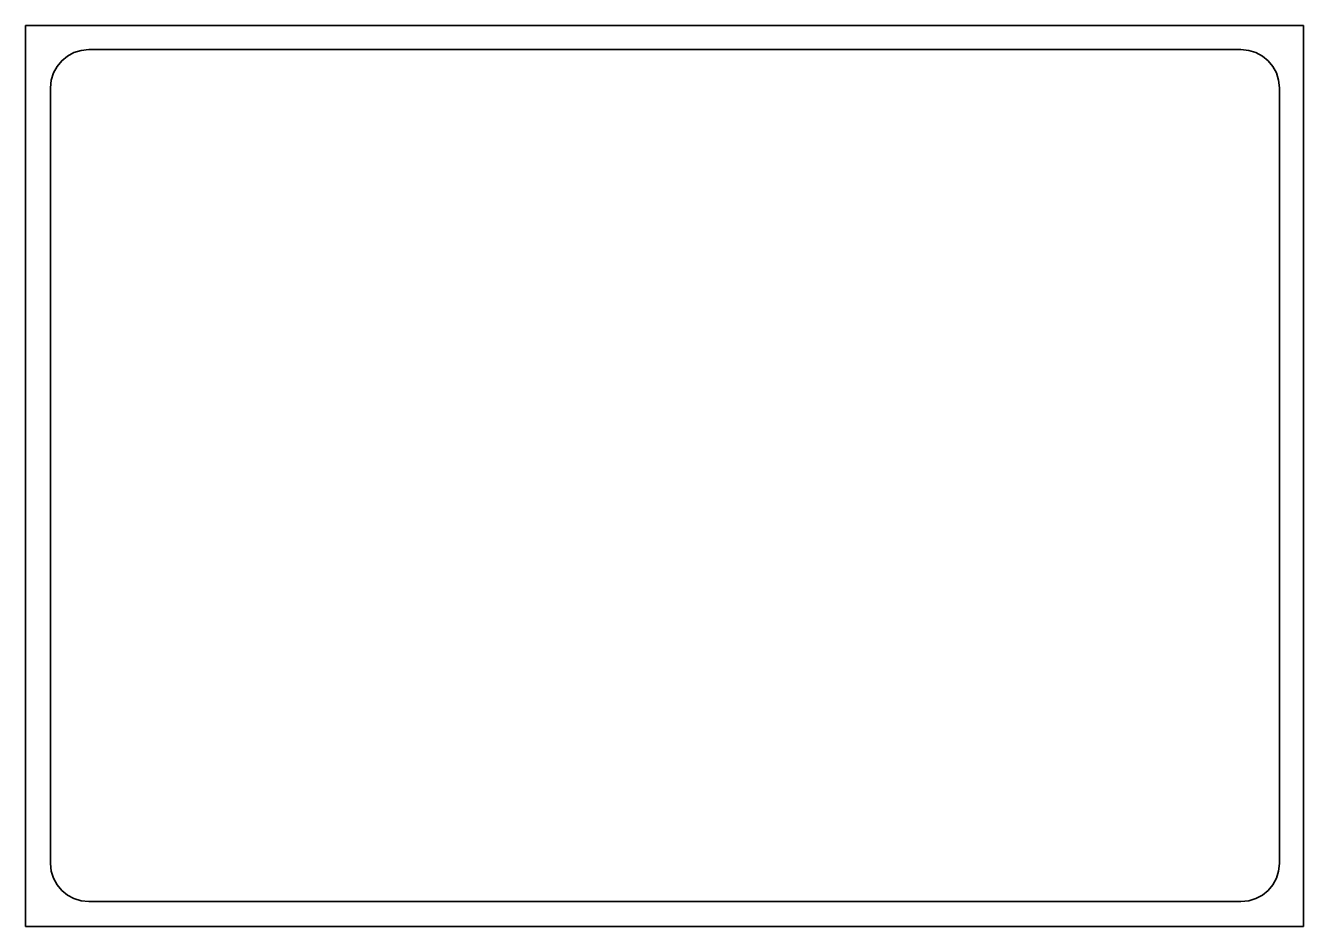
# Model space of a CAD drawing. Header units: millimetres. Extents: x -156 to 366, y -333 to 35.
import ezdxf

# ---------------------------------------------------------------- set-up
doc = ezdxf.new("R2010")
doc.units = ezdxf.units.MM
doc.header["$MEASUREMENT"] = 0
doc.layers.get('0').update_dxf_attribs({"lineweight": 0})
doc.layers.add('Safety', color=7, linetype='Continuous', lineweight=0)

msp = doc.modelspace()

# ---------------------------------------------------------------- linework, layer by layer
at = {"color": 240, "lineweight": 35, "true_color": 0xed2224}
msp.add_lwpolyline([(340.47, 25.66), (340.47, 25.66), (340.47, 25.66), (340.47, 25.66), (340.47, 25.66), (340.48, 25.66), (340.48, 25.66), (340.48, 25.66), (340.48, 25.66), (343.65, 25.34), (346.59, 24.44), (349.26, 23), (351.59, 21.1), (353.5, 18.79), (354.95, 16.15), (355.86, 13.22), (356.18, 10.09), (356.18, -29.52), (356.18, -69.13), (356.18, -108.73), (356.18, -148.34), (356.18, -187.94), (356.18, -227.55), (356.18, -267.16), (356.18, -306.76), (356.18, -306.76), (356.18, -306.77), (356.18, -306.77), (356.18, -306.77), (356.18, -306.77), (356.18, -306.77), (356.18, -306.77), (356.18, -306.78), (355.86, -309.91), (354.94, -312.83), (353.5, -315.48), (351.58, -317.78), (349.25, -319.68), (346.58, -321.12), (343.63, -322.02), (340.47, -322.34), (336.73, -322.34), (332.98, -322.34), (329.24, -322.34), (325.5, -322.34), (321.75, -322.34), (318.01, -322.34), (314.27, -322.34), (310.52, -322.34), (303.09, -322.34), (295.65, -322.34), (288.21, -322.34), (280.77, -322.34), (273.33, -322.34), (265.89, -322.34), (258.45, -322.34), (251.01, -322.34), (214.55, -322.34), (178.1, -322.34), (141.64, -322.34), (105.18, -322.34), (68.72, -322.34), (32.27, -322.34), (-4.19, -322.34), (-40.65, -322.34), (-48.09, -322.34), (-55.53, -322.34), (-62.97, -322.34), (-70.41, -322.34), (-77.84, -322.34), (-85.28, -322.34), (-92.72, -322.34), (-100.16, -322.34), (-103.91, -322.34), (-107.65, -322.34), (-111.39, -322.34), (-115.13, -322.34), (-118.88, -322.34), (-122.62, -322.34), (-126.36, -322.34), (-130.11, -322.34), (-130.11, -322.34), (-130.11, -322.34), (-130.11, -322.34), (-130.11, -322.34), (-130.11, -322.34), (-130.12, -322.34), (-130.12, -322.34), (-130.12, -322.34), (-133.28, -322.02), (-136.23, -321.11), (-138.9, -319.68), (-141.22, -317.77), (-143.14, -315.47), (-144.59, -312.82), (-145.5, -309.9), (-145.82, -306.76), (-145.82, -267.16), (-145.82, -227.55), (-145.82, -187.94), (-145.82, -148.34), (-145.82, -108.73), (-145.82, -69.13), (-145.82, -29.52), (-145.82, 10.09), (-145.82, 10.09), (-145.82, 10.09), (-145.82, 10.09), (-145.82, 10.09), (-145.82, 10.09), (-145.82, 10.1), (-145.82, 10.1), (-145.82, 10.1), (-145.5, 13.24), (-144.58, 16.16), (-143.13, 18.8), (-141.21, 21.11), (-138.89, 23.01), (-136.22, 24.44), (-133.27, 25.35), (-130.11, 25.66), (-126.36, 25.66), (-122.62, 25.66), (-118.88, 25.66), (-115.13, 25.66), (-111.39, 25.66), (-107.65, 25.66), (-103.91, 25.66), (-100.16, 25.66), (-92.72, 25.66), (-85.28, 25.66), (-77.84, 25.66), (-70.41, 25.66), (-62.97, 25.66), (-55.53, 25.66), (-48.09, 25.66), (-40.65, 25.66), (-4.19, 25.66), (32.27, 25.66), (68.72, 25.66), (105.18, 25.66), (141.64, 25.66), (178.1, 25.66), (214.55, 25.66), (251.01, 25.66), (262.19, 25.66), (273.37, 25.66), (284.56, 25.66), (295.74, 25.66), (306.92, 25.66), (318.1, 25.66), (329.29, 25.66)], close=True, dxfattribs=at)
at = {"layer": 'Safety', "color": 240, "lineweight": 35, "true_color": 0xed2224}
msp.add_lwpolyline([(366, -332.5), (-156, -332.5), (-156, 35.5), (366, 35.5)], close=True, dxfattribs=at)

doc.saveas('drawing.dxf')
